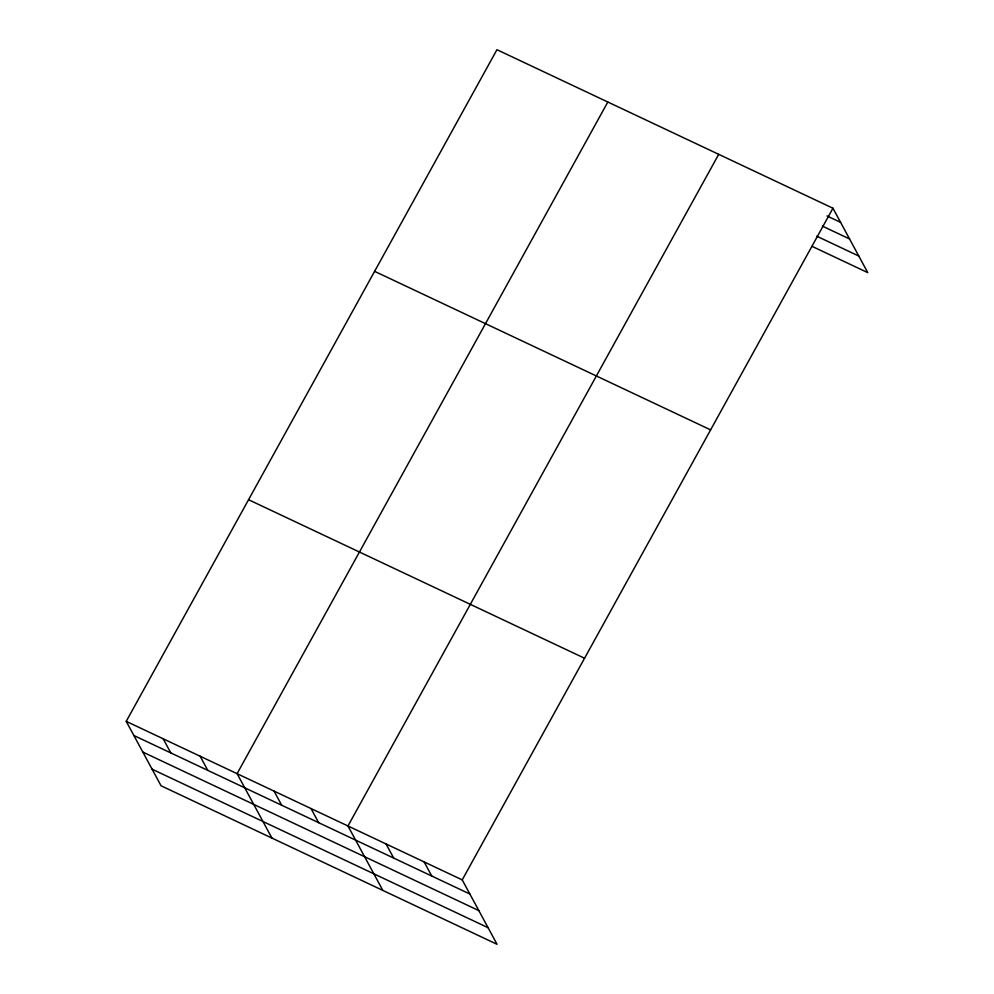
<?xml version="1.0" encoding="UTF-8"?>
<svg xmlns="http://www.w3.org/2000/svg" width="994" height="994" viewBox="0 0 994 994"><rect width="100%" height="100%" fill="white"/><g stroke="black" fill="none" stroke-linecap="round" stroke-linejoin="round"><path stroke-width="1.49" d="M126.226 721.358L462.222 879.889L497.05 944.3L161.053 785.769L126.226 721.358L496.95 49.7L832.947 208.231L867.774 272.642L812.023 246.338M607.831 102.009L237.106 773.667L271.934 838.091M718.712 154.331L347.975 825.989L382.814 890.4M462.222 879.889L832.947 208.231M826.983 215.934L840.589 222.345M822.361 226.11L849.559 238.945M816.646 236.15L858.804 256.042M374.614 271.35L710.611 429.868M248.562 499.709L584.559 658.239M133.855 735.485L469.851 894.004M142.838 752.073L478.822 910.603M152.082 769.182L488.066 927.7M424.14 861.922L431.769 876.037M386.057 843.956L393.699 858.071M311.023 808.544L318.652 822.672M274.058 791.112L281.7 805.227M200.142 756.235L207.783 770.362M163.178 738.79L170.819 752.918"/></g></svg>
